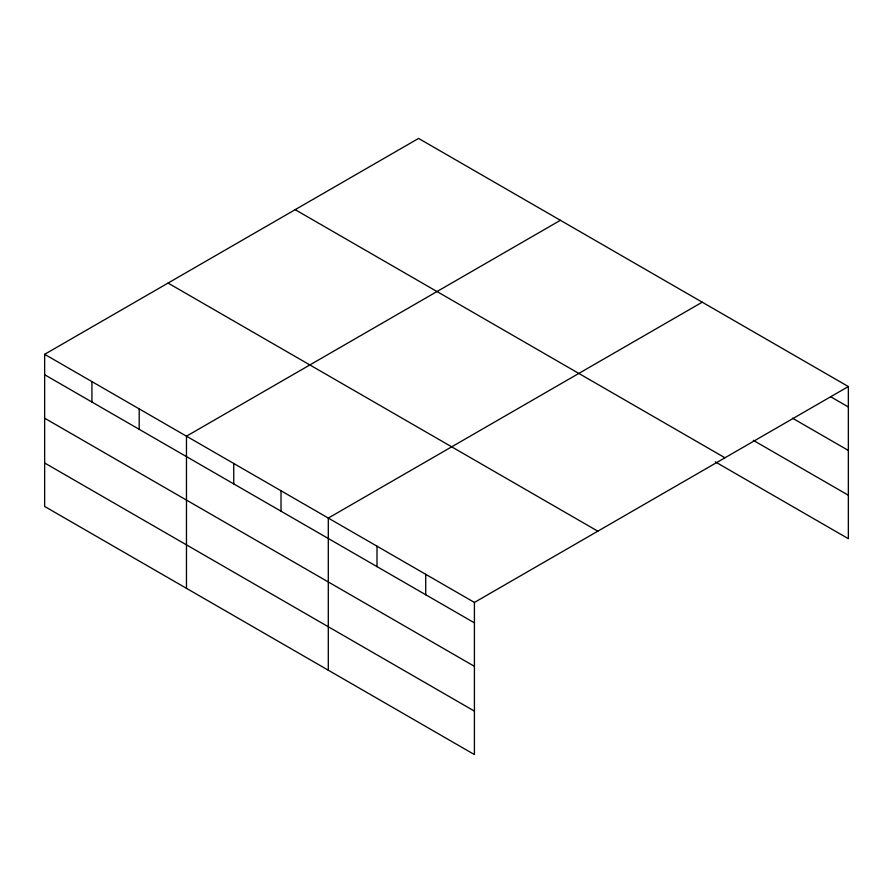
<?xml version="1.0" encoding="UTF-8"?>
<svg xmlns="http://www.w3.org/2000/svg" width="893" height="893" viewBox="0 0 893 893"><rect width="100%" height="100%" fill="white"/><g stroke="black" fill="none" stroke-linecap="round" stroke-linejoin="round"><path stroke-width="1.34" d="M715.293 461.871L848.35 538.691L848.35 386.546L418.583 138.426L44.65 354.309L44.65 506.454L474.417 754.574L474.417 602.429L44.65 354.309M560.402 220.303L186.47 436.186L186.47 588.331M702.233 302.18L328.3 518.074L328.3 670.219M474.417 602.429L848.35 386.546M830.535 396.682L848.35 406.974M792.515 418.203L848.35 450.44M753.312 440.349L848.35 495.224M295.181 209.665L724.949 457.785M168.051 283.07L597.819 531.19M44.65 374.736L474.417 622.856M44.65 418.203L474.417 666.323M44.65 462.987L474.417 711.107M425.715 574.311L425.715 594.738M377.002 546.192L377.002 566.62M281.027 490.782L281.027 511.198M233.743 463.489L233.743 483.906M139.196 408.894L139.196 429.321M91.923 381.601L91.923 402.029"/></g></svg>
